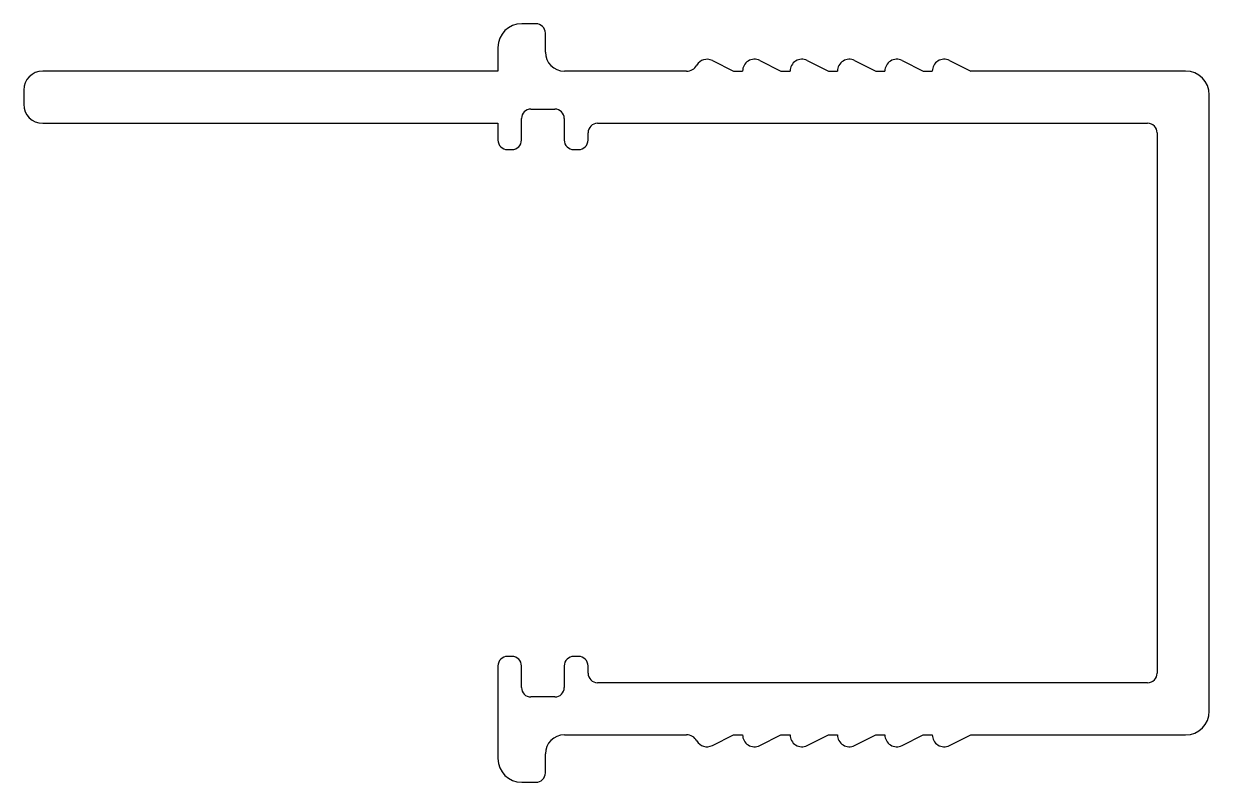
# Model space of a CAD drawing. Extents: x 1381 to 1406, y 2196.5 to 2212.5.
import ezdxf

# ---------------------------------------------------------------- set-up
doc = ezdxf.new("R2010")
doc.units = 0
doc.layers.get('0').update_dxf_attribs({"linetype": 'CONTINUOUS'})

msp = doc.modelspace()

# ---------------------------------------------------------------- linework, layer by layer
for p, q in [((1391.77, 2212.497), (1391.47, 2212.497)), ((1391.97, 2211.897), (1391.97, 2212.297)), ((1390.97, 2211.997), (1390.97, 2211.497)), ((1395.491, 2211.721), (1395.938, 2211.497)), ((1396.491, 2211.721), (1396.938, 2211.497)), ((1397.491, 2211.721), (1397.938, 2211.497)), ((1398.491, 2211.721), (1398.938, 2211.497)), ((1399.491, 2211.721), (1399.938, 2211.497)), ((1400.491, 2211.721), (1400.938, 2211.497)), ((1390.97, 2211.497), (1381.37, 2211.497)), ((1394.946, 2211.497), (1392.37, 2211.497)), ((1395.938, 2211.497), (1396.129, 2211.497)), ((1396.938, 2211.497), (1397.129, 2211.497)), ((1397.938, 2211.497), (1398.129, 2211.497)), ((1398.938, 2211.497), (1399.129, 2211.497)), ((1399.938, 2211.497), (1400.129, 2211.497)), ((1405.47, 2211.497), (1400.938, 2211.497)), ((1380.97, 2211.097), (1380.97, 2210.797)), ((1405.97, 2197.997), (1405.97, 2210.997)), ((1391.666, 2210.697), (1392.168, 2210.697)), ((1381.37, 2210.397), (1390.97, 2210.397)), ((1390.97, 2210.397), (1390.97, 2210.043)), ((1391.466, 2210.043), (1391.466, 2210.497)), ((1392.368, 2210.497), (1392.368, 2210.043)), ((1393.07, 2210.397), (1404.67, 2210.397)), ((1392.87, 2210.043), (1392.87, 2210.197)), ((1404.87, 2210.197), (1404.87, 2198.797)), ((1391.17, 2209.843), (1391.266, 2209.843)), ((1392.568, 2209.843), (1392.67, 2209.843)), ((1391.266, 2199.151), (1391.17, 2199.151)), ((1392.67, 2199.151), (1392.568, 2199.151)), ((1390.97, 2198.951), (1390.97, 2196.997)), ((1391.466, 2198.497), (1391.466, 2198.951)), ((1392.368, 2198.951), (1392.368, 2198.497)), ((1392.87, 2198.797), (1392.87, 2198.951)), ((1404.67, 2198.597), (1393.07, 2198.597)), ((1392.168, 2198.297), (1391.666, 2198.297)), ((1392.37, 2197.497), (1394.946, 2197.497)), ((1395.491, 2197.274), (1395.938, 2197.497)), ((1395.938, 2197.497), (1396.129, 2197.497)), ((1396.491, 2197.274), (1396.938, 2197.497)), ((1396.938, 2197.497), (1397.129, 2197.497)), ((1397.491, 2197.274), (1397.938, 2197.497)), ((1397.938, 2197.497), (1398.129, 2197.497)), ((1398.491, 2197.274), (1398.938, 2197.497)), ((1398.938, 2197.497), (1399.129, 2197.497)), ((1399.491, 2197.274), (1399.938, 2197.497)), ((1399.938, 2197.497), (1400.129, 2197.497)), ((1400.491, 2197.274), (1400.938, 2197.497)), ((1400.938, 2197.497), (1405.47, 2197.497)), ((1391.97, 2196.697), (1391.97, 2197.097)), ((1391.47, 2196.497), (1391.77, 2196.497))]:
    msp.add_line(p, q)
for centre, radius, start, end in [((1391.47, 2211.997), 0.5, 90, 180), ((1391.77, 2212.297), 0.2, 0, 90), ((1392.37, 2211.897), 0.4, 180, 270), ((1394.946, 2211.747), 0.25, 270, 330), ((1395.379, 2211.497), 0.25, 63.43, 150), ((1396.379, 2211.497), 0.25, 63.43, 180), ((1397.379, 2211.497), 0.25, 63.43, 180), ((1398.379, 2211.497), 0.25, 63.43, 180), ((1399.379, 2211.497), 0.25, 63.43, 180), ((1400.379, 2211.497), 0.25, 63.43, 180), ((1381.37, 2211.097), 0.4, 90, 180), ((1405.47, 2210.997), 0.5, 0, 90), ((1381.37, 2210.797), 0.4, 180, 270), ((1391.666, 2210.497), 0.2, 90, 180), ((1392.168, 2210.497), 0.2, 0, 90), ((1393.07, 2210.197), 0.2, 90, 180), ((1404.67, 2210.197), 0.2, 0, 90), ((1391.17, 2210.043), 0.2, 180, 270), ((1391.266, 2210.043), 0.2, 270, 0), ((1392.568, 2210.043), 0.2, 180, 270), ((1392.67, 2210.043), 0.2, 270, 0), ((1391.17, 2198.951), 0.2, 90, 180), ((1391.266, 2198.951), 0.2, 0, 90), ((1392.568, 2198.951), 0.2, 90, 180), ((1392.67, 2198.951), 0.2, 0, 90), ((1393.07, 2198.797), 0.2, 180, 270), ((1404.67, 2198.797), 0.2, 270, 0), ((1391.666, 2198.497), 0.2, 180, 270), ((1392.168, 2198.497), 0.2, 270, 0), ((1405.47, 2197.997), 0.5, 270, 0), ((1392.37, 2197.097), 0.4, 90, 180), ((1394.946, 2197.247), 0.25, 30, 90), ((1395.379, 2197.497), 0.25, 210, 296.57), ((1396.379, 2197.497), 0.25, 180, 296.57), ((1397.379, 2197.497), 0.25, 180, 296.57), ((1398.379, 2197.497), 0.25, 180, 296.57), ((1399.379, 2197.497), 0.25, 180, 296.57), ((1400.379, 2197.497), 0.25, 180, 296.57), ((1391.47, 2196.997), 0.5, 180, 270), ((1391.77, 2196.697), 0.2, 270, 360)]:
    msp.add_arc(centre, radius, start, end)

doc.saveas('drawing.dxf')
